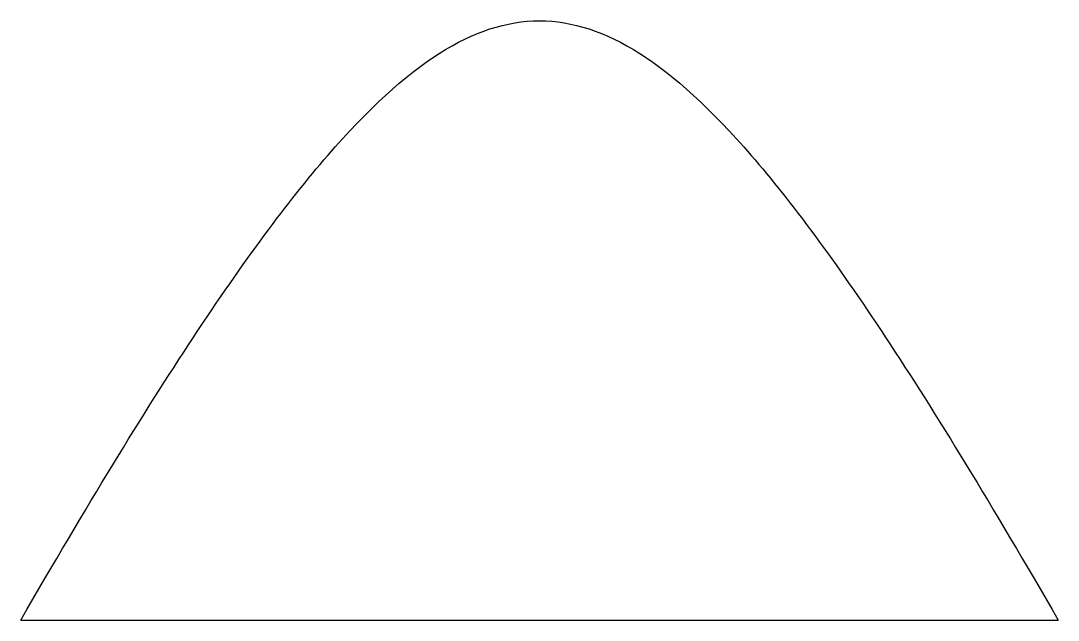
# Model space of a CAD drawing. Header units: millimetres. Extents: x -6.9 to 6.9, y 0 to 8.
import ezdxf

# ---------------------------------------------------------------- set-up
doc = ezdxf.new("R2010")
doc.units = ezdxf.units.MM

msp = doc.modelspace()

# ---------------------------------------------------------------- linework, layer by layer
msp.add_line((-6.928, 0), (6.928, 0))
msp.add_open_spline([(-6.928, 0), (-6.051, 1.52), (-5.297, 2.754), (-4.625, 3.77), (-3.954, 4.785), (-3.366, 5.581), (-2.828, 6.202), (-1.754, 7.439), (-0.879, 7.995), (0, 8), (0.879, 7.995), (1.754, 7.439), (2.828, 6.202), (3.366, 5.581), (3.954, 4.785), (4.625, 3.77), (5.297, 2.754), (6.051, 1.52), (6.928, 0)], degree=3, knots=[0, 0, 0, 0, 0.125, 0.125, 0.125, 0.25, 0.25, 0.25, 0.5, 0.5, 0.5, 0.75, 0.75, 0.75, 0.875, 0.875, 0.875, 1, 1, 1, 1])

doc.saveas('drawing.dxf')
